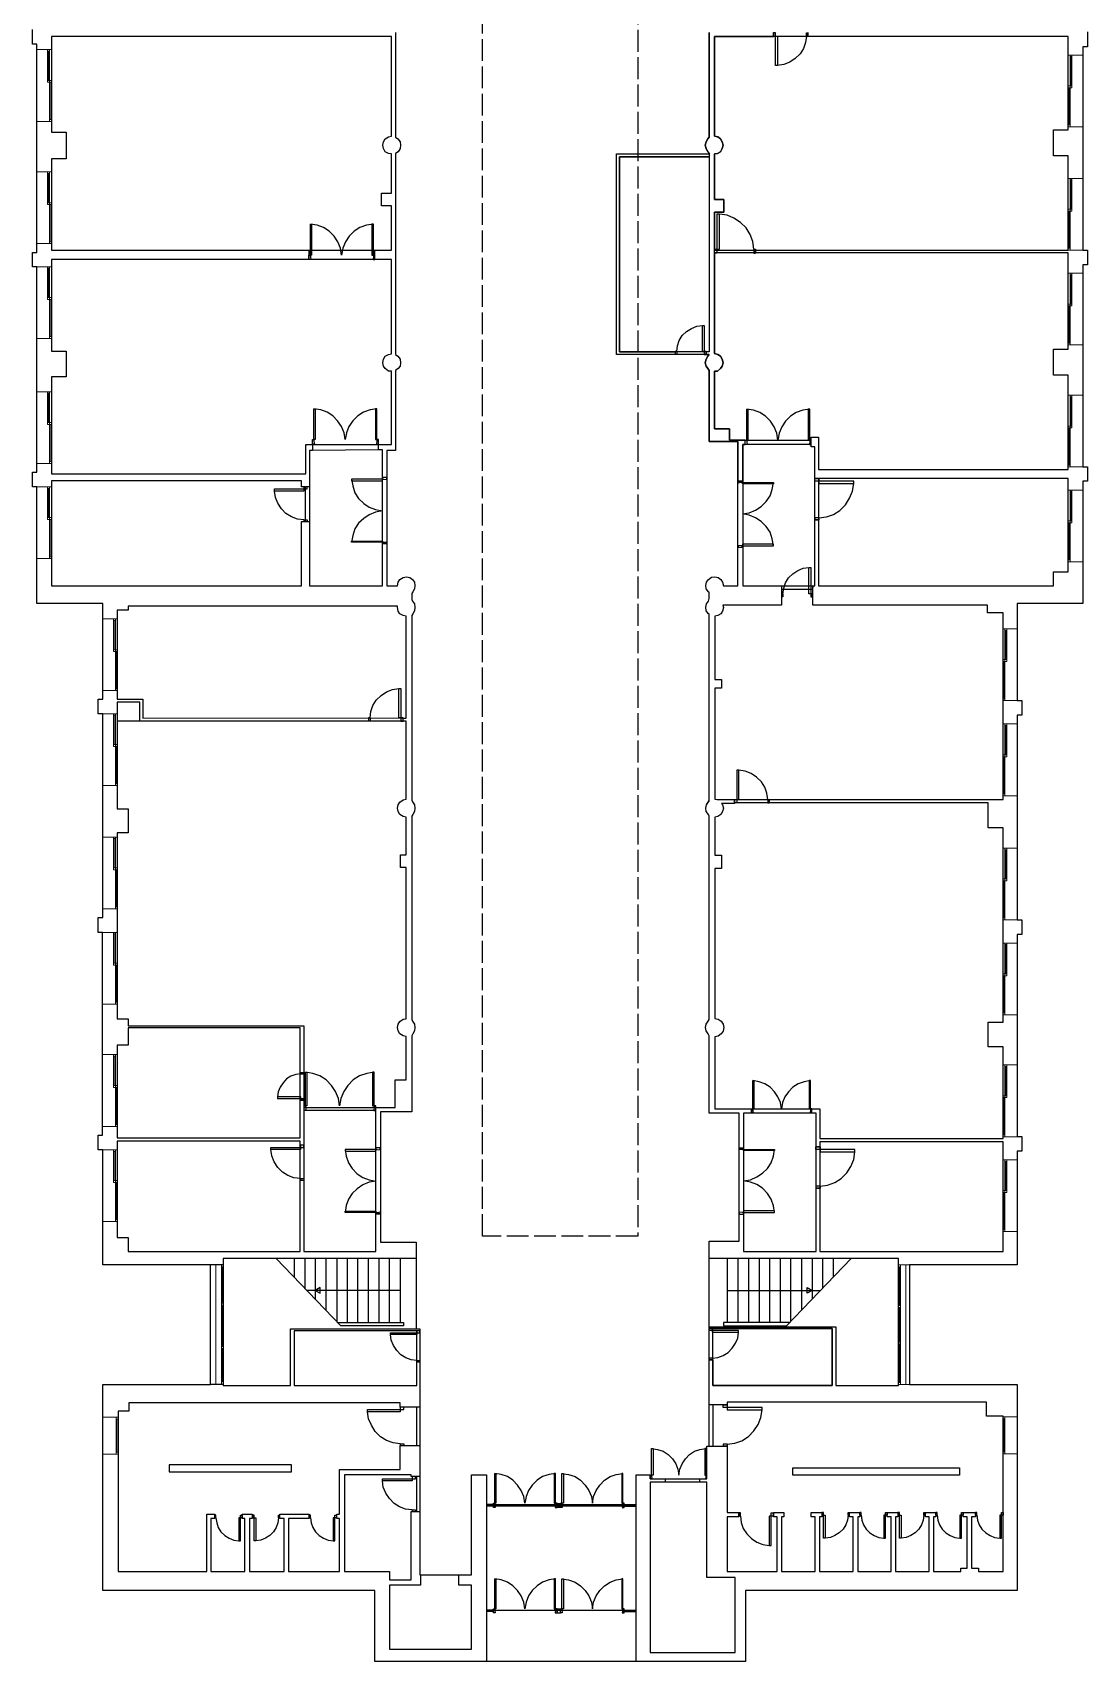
# Model space of a CAD drawing. Extents: x -10.4 to 18.5, y -48.4 to 31.5.
# Drawn here: x -10.41 to 18.54, y -48.4 to -3.7 of the extents above; entities that cross this region are included whole.
import ezdxf

# ---------------------------------------------------------------- set-up
doc = ezdxf.new("R2010")
doc.units = 0
doc.header["$MEASUREMENT"] = 0
doc.linetypes.add('ACAD_ISO02W100', pattern=[15, 12, -3])
for name, color, linetype in [('UEXCC_INF_construcciones', 252, 'Continuous'), ('UEXCC_INF_P00_ASE003', 1, 'Continuous'), ('UEXCC_INF_P00_ASE046', 1, 'Continuous'), ('UEXCC_INF_P00_COM001', 1, 'Continuous'), ('UEXCC_INF_P00_COM006', 1, 'Continuous'), ('UEXCC_INF_P00_COM009', 1, 'Continuous'), ('UEXCC_INF_P00_COM038', 1, 'Continuous'), ('UEXCC_INF_P00_COM044', 1, 'Continuous'), ('UEXCC_INF_P00_COM048', 1, 'Continuous'), ('UEXCC_INF_P00_CUA002', 1, 'Continuous'), ('UEXCC_INF_P00_CUA004', 1, 'Continuous'), ('UEXCC_INF_P00_CUA013', 1, 'Continuous'), ('UEXCC_INF_P00_CUA045', 1, 'Continuous'), ('UEXCC_INF_P00_CUA047', 1, 'Continuous'), ('UEXCC_INF_P00_DES005', 1, 'Continuous'), ('UEXCC_INF_P00_DES010', 1, 'Continuous'), ('UEXCC_INF_P00_DES039', 1, 'Continuous'), ('UEXCC_INF_P00_DES042', 1, 'Continuous'), ('UEXCC_INF_P00_DES043', 1, 'Continuous'), ('UEXCC_INF_P00_LAB007', 1, 'Continuous'), ('UEXCC_INF_P00_LAB008', 1, 'Continuous'), ('UEXCC_INF_P00_LAB011', 1, 'Continuous'), ('UEXCC_INF_P00_LAB012', 1, 'Continuous'), ('UEXCC_INF_P00_LAB036', 1, 'Continuous'), ('UEXCC_INF_P00_LAB037', 1, 'Continuous'), ('UEXCC_INF_P00_LAB040', 1, 'Continuous'), ('UEXCC_INF_P00_LAB041', 1, 'Continuous'), ('UEXCC_INF_puertas', 3, 'Continuous')]:
    doc.layers.add(name, color=color, linetype=linetype)
doc.layers.add('UEXCC_INF_ventanas', color=3, linetype='Continuous', lineweight=15)

# ---------------------------------------------------------------- blocks, each defined once
blk = doc.blocks.new('puerta-sipler')
at = {"layer": 'UEXCC_INF_puertas'}
for points in [[(213.148, 519.821), (213.148, 520.535), (213.097, 520.535), (213.097, 519.739)], [(213.849, 519.821), (213.828, 519.976), (213.777, 520.122), (213.695, 520.255), (213.578, 520.367), (213.445, 520.453), (213.303, 520.513), (213.148, 520.535)], [(213.045, 519.821), (213.148, 519.821)], [(213.045, 519.739), (213.045, 519.821)], [(213.097, 519.739), (213.045, 519.739)], [(213.849, 519.821), (213.849, 519.739)], [(213.849, 519.821), (213.888, 519.821), (213.888, 519.739)], [(213.849, 519.739), (213.888, 519.739)]]:
    blk.add_lwpolyline(points, dxfattribs=at)
blk = doc.blocks.new('puerta dobler')
at = {"layer": 'UEXCC_INF_puertas'}
for points in [[(217.493, 510.602), (217.524, 510.417), (217.584, 510.232), (217.687, 510.077), (217.825, 509.939), (217.979, 509.836), (218.152, 509.767), (218.341, 509.733)], [(218.341, 510.559), (218.341, 510.602), (217.493, 510.602), (217.493, 510.559), (218.341, 510.559)], [(218.341, 510.602), (218.371, 510.602), (218.461, 510.593), (218.461, 510.645), (218.341, 510.645), (218.341, 510.602), (218.341, 510.602)], [(218.341, 509.733), (218.152, 509.703), (217.979, 509.629), (217.825, 509.526), (217.687, 509.393), (217.584, 509.238), (217.524, 509.062), (217.493, 508.877)], [(218.341, 508.877), (218.393, 508.877), (218.461, 508.889), (218.461, 508.838), (218.341, 508.838), (218.341, 508.877), (217.493, 508.877), (217.493, 508.907), (218.341, 508.907), (218.341, 508.877), (218.341, 508.877)]]:
    blk.add_lwpolyline(points, dxfattribs=at)
blk = doc.blocks.new('ventanar')
at = {"layer": 'UEXCC_INF_ventanas'}
for p, q in [((207.31, 562.074), (207.31, 561.674)), ((209.278, 562.074), (209.278, 561.674)), ((207.353, 561.777), (207.31, 561.777)), ((207.31, 561.777), (207.31, 561.725)), ((207.31, 561.725), (209.278, 561.725)), ((207.31, 561.674), (208.156, 561.674)), ((208.156, 561.777), (207.353, 561.777)), ((207.353, 561.725), (207.353, 561.777)), ((207.353, 561.756), (208.156, 561.756)), ((208.156, 561.674), (208.156, 561.777)), ((208.207, 561.777), (208.156, 561.777)), ((208.207, 561.674), (208.156, 561.674)), ((208.207, 561.674), (208.207, 561.777)), ((209.227, 561.704), (208.207, 561.704)), ((209.227, 561.674), (208.207, 561.674)), ((209.227, 561.674), (209.227, 561.725)), ((209.278, 561.674), (209.227, 561.674)), ((209.278, 561.725), (209.278, 561.674))]:
    blk.add_line(p, q, dxfattribs=at)
blk = doc.blocks.new('ventana norte estrechar')
at = {"layer": 'UEXCC_INF_ventanas'}
for p, q in [((256.845, 521.169), (256.845, 520.777)), ((256.888, 520.88), (256.845, 520.88)), ((256.845, 520.88), (256.845, 520.829)), ((256.845, 520.829), (258.813, 520.829)), ((256.845, 520.777), (257.69, 520.777)), ((257.69, 520.88), (256.888, 520.88)), ((256.888, 520.829), (256.888, 520.88)), ((256.888, 520.859), (257.69, 520.859)), ((257.69, 520.777), (257.69, 520.88)), ((257.742, 520.88), (257.69, 520.88)), ((257.742, 520.777), (257.69, 520.777)), ((257.742, 520.777), (257.742, 520.88)), ((258.761, 520.807), (257.742, 520.807)), ((258.761, 520.777), (257.742, 520.777)), ((258.761, 520.777), (258.761, 520.829)), ((258.813, 520.777), (258.761, 520.777)), ((258.813, 521.169), (258.813, 520.777)), ((258.813, 520.829), (258.813, 520.777))]:
    blk.add_line(p, q, dxfattribs=at)
blk = doc.blocks.new('ventana-pequeña-surr')
at = {"layer": 'UEXCC_INF_ventanas'}
for p, q in [((278.347, 534.107), (278.399, 534.107)), ((278.347, 533.719), (278.347, 534.107)), ((278.399, 534.055), (278.347, 534.055)), ((278.399, 534.107), (278.399, 534.055)), ((278.399, 534.107), (279.307, 534.107)), ((278.399, 534.077), (279.307, 534.077)), ((279.307, 534.055), (278.399, 534.055)), ((279.307, 534.107), (279.358, 534.107)), ((279.307, 534.055), (279.307, 534.107)), ((279.358, 534.055), (279.307, 534.055)), ((279.358, 534.107), (279.358, 533.719))]:
    blk.add_line(p, q, dxfattribs=at)
blk = doc.blocks.new('ventana-pequeñar')
at = {"layer": 'UEXCC_INF_ventanas'}
for p, q in [((278.347, 558.955), (278.347, 559.355)), ((279.358, 559.355), (279.358, 558.955)), ((278.347, 559.007), (278.399, 559.007)), ((278.399, 558.955), (278.347, 558.955)), ((278.399, 559.007), (279.306, 559.007)), ((278.399, 559.007), (278.399, 558.955)), ((279.306, 558.986), (278.399, 558.986)), ((279.306, 558.955), (278.399, 558.955)), ((279.306, 558.955), (279.306, 559.007)), ((279.306, 559.007), (279.358, 559.007)), ((279.358, 558.955), (279.306, 558.955))]:
    blk.add_line(p, q, dxfattribs=at)
blk = doc.blocks.new('ventanal surester')
at = {"layer": 'UEXCC_INF_ventanas'}
for p, q in [((275.351, 537.013), (274.301, 537.013)), ((274.351, 537.013), (274.301, 537.013)), ((274.301, 536.963), (274.351, 536.963)), ((274.351, 536.963), (274.351, 537.013)), ((275.351, 536.983), (274.351, 536.983)), ((274.351, 536.963), (275.351, 536.963)), ((275.351, 537.013), (275.351, 536.963)), ((275.401, 537.013), (275.351, 537.013)), ((275.351, 536.963), (275.401, 536.963)), ((276.539, 537.013), (275.401, 537.013)), ((275.401, 537.013), (275.401, 536.963)), ((276.539, 536.983), (275.401, 536.983)), ((275.401, 536.963), (276.589, 536.963)), ((276.539, 536.963), (276.539, 537.013)), ((276.539, 537.013), (277.502, 537.013)), ((276.589, 537.013), (276.589, 536.963)), ((277.502, 536.983), (276.589, 536.983)), ((276.589, 536.963), (277.502, 536.963)), ((277.581, 537.013), (277.502, 537.013)), ((277.502, 537.013), (277.502, 536.963)), ((277.502, 536.963), (277.581, 536.963)), ((277.581, 536.808), (274.301, 536.808))]:
    blk.add_line(p, q, dxfattribs=at)
blk = doc.blocks.new('A$C2E8624FBr')
at = {"layer": 'UEXCC_INF_ventanas'}
for p, q in [((0, 0), (0, 0.298)), ((3.28, 0.194), (0, 0.194)), ((1.114, 0.052), (0, 0.052)), ((0, 0.052), (0.052, 0.052)), ((0.052, 0.052), (0.052, 0)), ((1.114, 0.021), (0.052, 0.021)), ((1.166, 0.052), (1.114, 0.052)), ((1.114, 0.052), (1.114, 0)), ((1.166, 0), (1.166, 0.052)), ((1.166, 0.052), (2.116, 0.052)), ((2.116, 0.021), (1.166, 0.021)), ((2.168, 0.052), (2.116, 0.052)), ((2.116, 0.052), (2.116, 0)), ((2.168, 0), (2.168, 0.052)), ((2.168, 0.052), (3.229, 0.052)), ((3.229, 0.021), (2.168, 0.021)), ((3.229, 0), (3.229, 0.052)), ((3.229, 0.052), (3.28, 0.052)), ((3.28, 0), (3.28, 0.298)), ((0.052, 0), (0, 0)), ((0.052, 0), (1.114, 0)), ((1.114, 0), (1.166, 0)), ((2.116, 0), (1.166, 0)), ((2.116, 0), (2.168, 0)), ((3.229, 0), (2.168, 0)), ((3.28, 0), (3.229, 0))]:
    blk.add_line(p, q, dxfattribs=at)

msp = doc.modelspace()

# ---------------------------------------------------------------- linework, layer by layer
at = {"layer": 'UEXCC_INF_construcciones'}
for p, q in [((-9.89, -15.762), (-9.89, -15.805)), ((-5.522, -40.799), (-5.522, -37.519)), ((-5.171, -37.519), (-5.522, -37.519)), ((-3.725, -37.34), (-1.946, -39.186)), ((-3.226, -37.34), (-3.226, -37.858)), ((-2.938, -37.34), (-2.938, -38.157)), ((-2.65, -37.34), (-2.65, -38.456)), ((-2.361, -37.34), (-2.361, -38.755)), ((-2.06, -37.34), (-2.06, -39.068)), ((-1.772, -37.34), (-1.772, -39.095)), ((-1.484, -37.34), (-1.484, -39.095)), ((-1.196, -37.34), (-1.196, -39.095)), ((-0.907, -37.34), (-0.907, -39.095)), ((-0.615, -37.34), (-0.615, -39.095)), ((-0.318, -37.34), (-0.318, -39.095)), ((8.656, -37.34), (8.656, -39.095)), ((8.953, -37.34), (8.953, -39.095)), ((9.245, -37.34), (9.245, -39.095)), ((9.533, -37.34), (9.533, -39.095)), ((9.822, -37.34), (9.822, -39.095)), ((10.11, -37.34), (10.11, -39.095)), ((12.063, -37.34), (10.284, -39.186)), ((10.398, -37.34), (10.398, -39.068)), ((10.699, -37.34), (10.699, -38.755)), ((10.987, -37.34), (10.987, -38.456)), ((11.276, -37.34), (11.276, -38.157)), ((11.564, -37.34), (11.564, -37.858)), ((-0.318, -38.218), (-2.879, -38.218)), ((-2.516, -38.14), (-2.65, -38.218)), ((-2.65, -38.218), (-2.516, -38.295)), ((-2.516, -38.295), (-2.516, -38.14)), ((8.656, -38.218), (11.217, -38.218)), ((10.854, -38.295), (10.854, -38.14)), ((10.854, -38.14), (10.987, -38.218)), ((10.987, -38.218), (10.854, -38.295)), ((-2.034, -39.095), (-0.223, -39.095)), ((-0.223, -39.186), (-1.946, -39.186)), ((-0.223, -39.095), (-0.223, -39.186)), ((10.371, -39.095), (8.561, -39.095)), ((8.561, -39.095), (8.561, -39.186)), ((8.561, -39.186), (10.284, -39.186)), ((-5.171, -40.799), (-5.522, -40.799)), ((2.242, -44.095), (2.048, -44.095)), ((2.242, -44.138), (2.048, -44.138)), ((2.19, -44.138), (2.19, -44.095)), ((2.242, -44.138), (2.242, -44.095)), ((3.988, -44.065), (3.988, -44.168)), ((3.988, -44.168), (3.988, -44.065)), ((3.988, -44.065), (4.083, -44.065)), ((3.988, -44.168), (4.083, -44.168)), ((4.083, -44.168), (4.083, -44.065)), ((4.083, -44.168), (4.083, -44.065)), ((5.829, -44.095), (6.156, -44.095)), ((5.829, -44.138), (5.829, -44.095)), ((5.829, -44.138), (6.156, -44.138)), ((6.002, -44.138), (6.002, -44.095)), ((2.242, -46.989), (2.048, -46.989)), ((2.242, -47.032), (2.048, -47.032)), ((2.19, -47.032), (2.19, -46.989)), ((2.242, -47.032), (2.242, -46.989)), ((3.988, -46.959), (3.988, -47.062)), ((3.988, -47.062), (3.988, -46.959)), ((3.988, -46.959), (4.083, -46.959)), ((3.988, -47.062), (4.083, -47.062)), ((4.083, -47.062), (4.083, -46.959)), ((4.083, -47.062), (4.083, -46.959)), ((5.829, -46.989), (6.156, -46.989)), ((5.829, -47.032), (5.829, -46.989)), ((5.829, -47.032), (6.156, -47.032)), ((6.002, -47.032), (6.002, -46.989))]:
    msp.add_line(p, q, dxfattribs=at)
at = {"layer": 'UEXCC_INF_construcciones', "linetype": 'ACAD_ISO02W100', "ltscale": 0.05}
msp.add_lwpolyline([(1.94, 11.371), (6.206, 11.371), (6.206, -36.728), (1.94, -36.728)], close=True, dxfattribs=at)
at = {"layer": 'UEXCC_INF_construcciones'}
for points in [[(-3.385, -45.932), (-1.984, -45.932), (-1.984, -44.478), (-2.06, -44.478), (-2.06, -44.362), (-1.984, -44.362), (-1.984, -43.132), (-0.318, -43.132), (-0.318, -42.473), (0.225, -42.473), (0.225, -43.326), (-0.017, -43.326), (-0.017, -43.274), (-1.842, -43.274), (-1.842, -45.932), (-0.606, -45.932), (-0.606, -46.16), (-0.017, -46.16), (-0.017, -44.285), (0.225, -44.285), (0.225, -46.02), (0.241, -46.02), (0.241, -46.306), (-0.606, -46.306), (-0.606, -48.061), (1.644, -48.061), (1.644, -46.306), (1.291, -46.306), (1.291, -46.02), (1.644, -46.02), (1.644, -43.277), (2.048, -43.277), (2.048, -48.399), (2.048, -48.399), (-1.012, -48.399), (-1.012, -46.449), (-8.482, -46.449), (-8.482, -40.799), (-5.522, -40.799), (-5.522, -37.519), (-8.482, -37.519), (-8.482, -34.36), (-8.608, -34.36), (-8.608, -33.955), (-8.483, -33.955), (-8.483, -28.393), (-8.608, -28.393), (-8.608, -27.988), (-8.482, -27.988), (-8.482, -22.391), (-8.608, -22.391), (-8.608, -21.991), (-8.482, -21.991), (-8.482, -19.369), (-10.29, -19.369), (-10.29, -16.167), (-10.406, -16.167), (-10.406, -15.762), (-10.29, -15.762), (-10.29, -10.127), (-10.406, -10.127), (-10.406, -9.735), (-10.29, -9.735), (-10.29, -4.022), (-10.406, -4.022), (-10.406, -3.618)], [(-0.445, -3.695), (-0.445, -6.571), (-0.381, -6.616), (-0.32, -6.698), (-0.312, -6.793), (-0.32, -6.883), (-0.372, -6.969), (-0.445, -7.015), (-0.445, -12.538), (-0.381, -12.583), (-0.32, -12.665), (-0.312, -12.76), (-0.32, -12.854), (-0.372, -12.923), (-0.445, -12.969), (-0.445, -15.168), (-0.679, -15.168), (-0.679, -15.913), (-0.804, -15.913), (-0.804, -15.151), (-0.912, -15.151), (-0.912, -15.006), (-0.557, -15.006), (-0.557, -12.995), (-0.639, -12.988), (-0.725, -12.923), (-0.776, -12.854), (-0.794, -12.76), (-0.776, -12.665), (-0.725, -12.583), (-0.639, -12.532), (-0.557, -12.512), (-0.557, -9.925), (-1.01, -9.925), (-1.01, -9.667), (-0.557, -9.667), (-0.557, -8.453), (-0.828, -8.453), (-0.828, -8.105), (-0.557, -8.105), (-0.557, -7.029), (-0.639, -7.021), (-0.725, -6.969), (-0.776, -6.883), (-0.794, -6.793), (-0.776, -6.698), (-0.725, -6.616), (-0.639, -6.565), (-0.557, -6.545), (-0.557, -3.807), (-9.89, -3.807), (-9.89, -6.431), (-9.485, -6.431), (-9.485, -7.163), (-9.89, -7.163), (-9.89, -9.667), (-2.822, -9.667), (-2.822, -9.925), (-9.89, -9.925), (-9.89, -12.441), (-9.485, -12.441), (-9.485, -13.151), (-9.89, -13.151), (-9.89, -15.805), (-2.908, -15.805), (-2.908, -15.006), (-2.723, -15.006), (-2.723, -15.168), (-2.805, -15.168), (-2.805, -16.167), (-3.028, -16.167), (-3.028, -15.999), (-9.89, -15.999), (-9.89, -18.881), (-8.083, -18.881), (-3.028, -18.881), (-3.028, -17.117), (-2.805, -17.117), (-2.805, -18.881), (-0.804, -18.881), (-0.804, -17.724), (-0.679, -17.724), (-0.679, -18.881), (-0.394, -18.881), (-0.376, -18.778), (-0.325, -18.705), (-0.239, -18.653), (-0.148, -18.636), (-0.054, -18.653), (0.019, -18.705), (0.08, -18.778), (0.088, -18.873), (0.08, -18.963), (0.028, -19.049), (0, -19.095), (0, -19.262), (0.019, -19.307), (0.08, -19.376), (0.088, -19.471), (0.08, -19.565), (0.028, -19.647), (0, -19.693), (0, -24.764), (0.019, -24.809), (0.08, -24.891), (0.088, -24.986), (0.08, -25.076), (0.028, -25.158), (0, -25.204), (0, -30.782), (0.019, -30.828), (0.08, -30.909), (0.088, -31.004), (0.08, -31.094), (0.028, -31.181), (0, -31.227), (0, -33.314), (-0.86, -33.314), (-0.86, -34.308), (-0.985, -34.308), (-0.985, -33.297), (-0.985, -33.194), (-0.451, -33.194), (-0.451, -32.437), (-0.157, -32.437), (-0.157, -31.248), (-0.239, -31.232), (-0.325, -31.181), (-0.376, -31.094), (-0.394, -31.004), (-0.376, -30.909), (-0.325, -30.836), (-0.239, -30.776), (-0.157, -30.768), (-0.157, -26.616), (-0.312, -26.616), (-0.312, -26.263), (-0.157, -26.263), (-0.157, -25.229), (-0.239, -25.209), (-0.325, -25.158), (-0.376, -25.076), (-0.394, -24.986), (-0.376, -24.891), (-0.325, -24.818), (-0.239, -24.758), (-0.157, -24.738), (-0.157, -22.596), (-0.239, -22.596), (-0.239, -22.51), (-0.157, -22.51), (-0.157, -19.718), (-0.239, -19.698), (-0.325, -19.647), (-0.376, -19.574), (-0.394, -19.479), (-0.386, -19.44), (-7.782, -19.44), (-7.782, -19.552), (-8.083, -19.552), (-8.083, -21.991), (-7.378, -21.991), (-7.378, -22.51), (-1.189, -22.507), (-1.189, -22.593), (-7.464, -22.596), (-7.464, -22.073), (-8.083, -22.073), (-8.083, -25.003), (-7.782, -25.003), (-7.782, -25.657), (-7.932, -25.657), (-8.083, -25.657), (-8.083, -30.767), (-7.782, -30.767), (-7.782, -30.954), (-2.957, -30.954), (-2.957, -32.243), (-3.06, -32.243), (-3.06, -31.014), (-7.782, -31.014), (-7.782, -31.49), (-8.083, -31.49), (-8.083, -34.028), (-3.06, -34.028), (-3.06, -32.996), (-2.957, -32.996), (-2.957, -34.235), (-3.06, -34.235), (-3.06, -34.121), (-8.083, -34.121), (-8.083, -36.764), (-7.782, -36.764), (-7.782, -37.147), (-3.06, -37.147), (-3.06, -35.194), (-2.957, -35.194), (-2.957, -37.147), (-0.985, -37.147), (-0.985, -36.115), (-0.86, -36.115), (-0.86, -36.898), (0.125, -36.898), (0.125, -37.34), (-5.171, -37.34), (-5.171, -40.831), (-3.326, -40.831), (-3.326, -39.272), (0.225, -39.272), (0.225, -39.324), (-3.226, -39.324), (-3.226, -40.831), (0.142, -40.831), (0.142, -40.18), (0.225, -40.18), (0.225, -40.831), (0.225, -41.419), (-0.318, -41.419), (-0.318, -41.307), (-7.76, -41.307), (-7.76, -41.535), (-8.061, -41.535), (-8.061, -45.932), (-5.622, -45.932), (-5.622, -44.362), (-5.407, -44.362), (-5.407, -44.478), (-5.511, -44.478), (-5.511, -45.932), (-4.887, -45.932), (-4.581, -45.932), (-4.581, -44.478), (-4.654, -44.478), (-4.654, -44.362), (-4.375, -44.362), (-4.375, -44.478), (-4.456, -44.478), (-4.456, -45.932), (-3.497, -45.932), (-3.497, -44.478), (-3.622, -44.478), (-3.622, -44.362), (-2.813, -44.362), (-2.813, -44.478), (-3.385, -44.478), (-3.385, -45.932), (-3.024, -45.932)], [(18.545, -3.682), (18.545, -4.087), (18.42, -4.087), (18.42, -9.671), (18.545, -9.671), (18.545, -10.075), (18.42, -10.075), (18.42, -15.62), (18.545, -15.62), (18.545, -16.012), (18.42, -16.012), (18.42, -19.369), (16.62, -19.369), (16.62, -22.03), (16.745, -22.03), (16.745, -22.435), (16.62, -22.435), (16.62, -28.049), (16.745, -28.049), (16.745, -28.453), (16.62, -28.453), (16.62, -33.998), (16.745, -33.998), (16.745, -34.398), (16.62, -34.398), (16.62, -37.519), (13.66, -37.519), (13.66, -40.799), (16.62, -40.799), (16.62, -46.449), (9.158, -46.449), (9.158, -48.399), (6.156, -48.399), (6.156, -48.399), (6.156, -43.277), (6.548, -43.277), (6.548, -43.387), (6.952, -43.387), (6.952, -43.478), (6.548, -43.478), (6.548, -48.151), (8.878, -48.151), (8.878, -46.094), (8.103, -46.094), (8.103, -43.478), (7.903, -43.478), (7.903, -43.387), (8.103, -43.387), (8.103, -42.49), (8.656, -42.49), (8.656, -44.31), (8.974, -44.31), (8.974, -44.435), (8.656, -44.435), (8.656, -45.932), (10.028, -45.932), (10.028, -44.435), (9.925, -44.435), (9.925, -44.31), (10.213, -44.31), (10.213, -44.435), (10.153, -44.435), (10.153, -45.932), (11.069, -45.932), (11.069, -44.435), (10.966, -44.435), (10.966, -44.31), (11.259, -44.31), (11.259, -44.435), (11.194, -44.435), (11.194, -45.932), (12.115, -45.932), (12.115, -44.435), (12.011, -44.435), (12.011, -44.31), (12.299, -44.31), (12.299, -44.435), (12.239, -44.435), (12.239, -45.932), (13.156, -45.932), (13.156, -44.435), (13.052, -44.435), (13.052, -44.31), (13.341, -44.31), (13.341, -44.435), (13.28, -44.435), (13.28, -45.932), (14.201, -45.932), (14.201, -44.435), (14.098, -44.435), (14.098, -44.31), (14.386, -44.31), (14.386, -44.435), (14.322, -44.435), (14.322, -45.932), (15.066, -45.932), (15.066, -45.841), (15.242, -45.841), (15.242, -44.435), (15.139, -44.435), (15.139, -44.31), (15.476, -44.31), (15.476, -44.435), (15.367, -44.435), (15.367, -45.841), (15.552, -45.841), (15.552, -45.932), (16.229, -45.932), (16.229, -41.668), (15.773, -41.668), (15.773, -41.286), (8.656, -41.286), (8.656, -41.359), (8.161, -41.359), (8.161, -40.831), (8.161, -40.831), (8.161, -40.12), (8.263, -40.12), (8.263, -40.831), (11.537, -40.831), (11.537, -39.264), (8.263, -39.264), (8.161, -39.264), (8.161, -39.221), (11.637, -39.221), (11.637, -40.831), (13.363, -40.831), (13.363, -37.34), (8.161, -37.34), (8.161, -36.868), (8.987, -36.868), (8.987, -36.123), (9.104, -36.123), (9.104, -37.147), (11.096, -37.147), (11.096, -35.409), (11.199, -35.409), (11.199, -37.147), (16.229, -37.147), (16.229, -34.14), (11.199, -34.14), (11.199, -34.278), (11.096, -34.278), (11.096, -33.351), (10.984, -33.351), (10.984, -33.239), (11.199, -33.239), (11.199, -34.05), (16.229, -34.05), (16.229, -31.529), (15.824, -31.529), (15.824, -30.858), (16.229, -30.858), (16.229, -25.519), (15.824, -25.519), (15.824, -24.861), (15.824, -24.861), (15.824, -24.84), (9.813, -24.84), (9.813, -24.75), (16.229, -24.75), (16.229, -19.626), (15.803, -19.626), (15.803, -19.41), (11.004, -19.41), (11.004, -18.881), (11.064, -18.881), (11.064, -17.072), (11.167, -17.072), (11.167, -18.881), (16.229, -18.881), (17.616, -18.881), (17.616, -18.498), (18.016, -18.498), (18.016, -15.941), (11.064, -15.941), (11.064, -15.069), (10.965, -15.069), (10.965, -14.803), (11.167, -14.803), (11.167, -15.694), (18.016, -15.694), (18.016, -13.099), (17.616, -13.099), (17.616, -12.39), (18.016, -12.39), (18.016, -9.748), (9.439, -9.748), (9.439, -9.667), (9.439, -9.667), (18.016, -9.667), (18.016, -7.081), (17.616, -7.081), (17.616, -6.367), (18.016, -6.367), (18.016, -3.807), (10.876, -3.807), (10.876, -3.695)], [(8.161, -3.695), (8.161, -6.571), (8.131, -6.616), (8.08, -6.698), (8.058, -6.793), (8.08, -6.883), (8.131, -6.969), (8.161, -7.015), (8.161, -12.458), (8.08, -12.458), (8.08, -12.532), (8.161, -12.532), (8.161, -12.538), (8.131, -12.583), (8.08, -12.665), (8.058, -12.76), (8.08, -12.854), (8.131, -12.923), (8.161, -12.969), (8.161, -14.919), (8.947, -14.919), (8.947, -16.012)], [(9.064, -16.012), (8.947, -16.012), (9.084, -16.012), (9.084, -15.004), (9.154, -15.004), (9.154, -14.883), (8.724, -14.883), (8.724, -14.575), (8.308, -14.575), (8.308, -12.995), (8.39, -12.988), (8.471, -12.923), (8.523, -12.854), (8.545, -12.76), (8.523, -12.665), (8.471, -12.583), (8.402, -12.532), (8.308, -12.51), (8.308, -8.63), (8.566, -8.63), (8.566, -8.277), (8.308, -8.277), (8.308, -7.029), (8.39, -7.021), (8.471, -6.969), (8.523, -6.883), (8.545, -6.793), (8.523, -6.698), (8.471, -6.616), (8.402, -6.565), (8.308, -6.543), (8.308, -3.807), (9.813, -3.807), (9.813, -3.807), (9.813, -3.807), (9.925, -3.807), (9.925, -3.695)], [(8.161, -7.111), (5.701, -7.111), (5.701, -12.458), (7.232, -12.458), (7.232, -12.532), (5.619, -12.532), (5.619, -7.029), (8.161, -7.029)], [(10.148, -18.881), (10.148, -18.924)], [(-0.239, -22.596), (-0.239, -22.51)], [(6.156, -48.399), (2.048, -48.399)]]:
    msp.add_lwpolyline(points, dxfattribs=at)
for points in [[(8.318, -31.26), (8.318, -33.239), (9.327, -33.239), (9.327, -33.351), (9.104, -33.351), (9.104, -34.312), (8.987, -34.312), (8.987, -33.351), (8.161, -33.351), (8.161, -31.234), (8.133, -31.181), (8.081, -31.094), (8.06, -31.004), (8.081, -30.909), (8.133, -30.828), (8.161, -30.782), (8.161, -25.203), (8.141, -25.158), (8.081, -25.076), (8.068, -24.986), (8.09, -24.891), (8.141, -24.809), (8.161, -24.788), (8.161, -19.654), (8.141, -19.647), (8.081, -19.565), (8.068, -19.471), (8.09, -19.376), (8.141, -19.307), (8.161, -19.228), (8.161, -19.056), (8.141, -19.049), (8.081, -18.963), (8.068, -18.873), (8.09, -18.778), (8.141, -18.705), (8.223, -18.645), (8.318, -18.636), (8.412, -18.653), (8.481, -18.705), (8.533, -18.778), (8.555, -18.881), (8.947, -18.881), (8.947, -17.823), (8.947, -17.823), (9.084, -17.823), (9.084, -18.881), (10.148, -18.881), (10.148, -19.41), (8.538, -19.41), (8.555, -19.479), (8.533, -19.574), (8.481, -19.647), (8.4, -19.698), (8.318, -19.718), (8.318, -21.454), (8.503, -21.454), (8.503, -21.69), (8.318, -21.69), (8.318, -24.736), (8.38, -24.75), (8.862, -24.75), (8.862, -24.789), (8.862, -24.75), (8.862, -24.854), (8.506, -24.854), (8.533, -24.891), (8.555, -24.986), (8.533, -25.076), (8.481, -25.158), (8.4, -25.209), (8.318, -25.229), (8.318, -26.276), (8.503, -26.276), (8.503, -26.638), (8.318, -26.638), (8.318, -30.754), (8.412, -30.776), (8.494, -30.828), (8.546, -30.909), (8.567, -31.004), (8.546, -31.107), (8.494, -31.181), (8.412, -31.241)], [(11.004, -18.924), (11.004, -18.881)], [(-3.299, -43.002), (-6.655, -43.002), (-6.655, -43.196), (-3.299, -43.196)], [(15.036, -43.29), (10.463, -43.29), (10.463, -43.084), (15.036, -43.084)]]:
    msp.add_lwpolyline(points, close=True, dxfattribs=at)
at = {"layer": 'UEXCC_INF_P00_ASE003'}
msp.add_lwpolyline([(11.069, -45.932), (11.069, -44.435), (10.966, -44.435), (10.966, -44.31), (11.259, -44.31), (11.259, -44.435), (11.194, -44.435), (11.194, -45.932), (12.115, -45.932), (12.115, -44.435), (12.011, -44.435), (12.011, -44.31), (12.299, -44.31), (12.299, -44.435), (12.239, -44.435), (12.239, -45.932), (13.156, -45.932), (13.156, -44.435), (13.052, -44.435), (13.052, -44.31), (13.341, -44.31), (13.341, -44.435), (13.28, -44.435), (13.28, -45.932), (14.201, -45.932), (14.201, -44.435), (14.098, -44.435), (14.098, -44.31), (14.386, -44.31), (14.386, -44.435), (14.322, -44.435), (14.322, -45.932), (15.066, -45.932), (15.066, -45.841), (15.242, -45.841), (15.242, -44.435), (15.139, -44.435), (15.139, -44.31), (15.476, -44.31), (15.476, -44.435), (15.367, -44.435), (15.367, -45.841), (15.552, -45.841), (15.552, -45.932), (16.229, -45.932), (16.229, -41.668), (15.773, -41.668), (15.773, -41.286), (8.656, -41.286), (8.656, -41.359), (8.261, -41.359), (8.261, -42.49), (8.656, -42.49), (8.656, -44.31), (8.974, -44.31), (8.974, -44.435), (8.656, -44.435), (8.656, -45.932), (10.028, -45.932), (10.028, -44.435), (9.925, -44.435), (9.925, -44.31), (10.213, -44.31), (10.213, -44.435), (10.153, -44.435), (10.153, -45.932)], close=True, dxfattribs=at)
at = {"layer": 'UEXCC_INF_P00_ASE046'}
msp.add_lwpolyline([(-2.813, -44.362), (-2.813, -44.478), (-3.385, -44.478), (-3.385, -45.932), (-1.984, -45.932), (-1.984, -44.478), (-2.06, -44.478), (-2.06, -44.362), (-1.984, -44.362), (-1.984, -43.132), (-0.318, -43.132), (-0.318, -42.473), (0.142, -42.473), (0.142, -41.419), (-0.318, -41.419), (-0.318, -41.307), (-7.76, -41.307), (-7.76, -41.535), (-8.061, -41.535), (-8.061, -45.932), (-5.622, -45.932), (-5.622, -44.362), (-5.407, -44.362), (-5.407, -44.478), (-5.511, -44.478), (-5.511, -45.932), (-4.887, -45.932), (-4.581, -45.932), (-4.581, -44.478), (-4.654, -44.478), (-4.654, -44.362), (-4.375, -44.362), (-4.375, -44.478), (-4.456, -44.478), (-4.456, -45.932), (-3.497, -45.932), (-3.497, -44.478), (-3.622, -44.478), (-3.622, -44.362)], close=True, dxfattribs=at)
at = {"layer": 'UEXCC_INF_P00_COM001'}
msp.add_lwpolyline([(6.156, -46.989), (6.156, -44.138), (2.048, -44.138), (2.048, -46.989)], close=True, dxfattribs=at)
at = {"layer": 'UEXCC_INF_P00_COM006'}
msp.add_lwpolyline([(11.096, -37.147), (11.096, -35.409), (11.096, -33.351), (9.104, -33.351), (9.104, -36.975), (9.104, -37.147)], close=True, dxfattribs=at)
at = {"layer": 'UEXCC_INF_P00_COM009'}
msp.add_lwpolyline([(10.148, -18.881), (11.064, -18.881), (11.064, -15.069), (10.965, -15.069), (10.965, -15.004), (9.154, -15.004), (9.084, -15.004), (9.084, -18.881)], close=True, dxfattribs=at)
at = {"layer": 'UEXCC_INF_P00_COM038'}
msp.add_lwpolyline([(-0.804, -18.881), (-0.804, -17.724), (-0.804, -15.913), (-0.804, -15.151), (-0.912, -15.151), (-2.723, -15.168), (-2.805, -15.168), (-2.805, -16.167), (-2.805, -17.117), (-2.805, -18.881)], close=True, dxfattribs=at)
at = {"layer": 'UEXCC_INF_P00_COM044'}
msp.add_lwpolyline([(-0.985, -37.147), (-0.985, -34.308), (-0.985, -33.284), (-2.957, -33.284), (-2.957, -37.147)], close=True, dxfattribs=at)
at = {"layer": 'UEXCC_INF_P00_COM048'}
msp.add_lwpolyline([(-0.445, -3.695), (-0.445, -6.571), (-0.381, -6.616), (-0.32, -6.698), (-0.312, -6.793), (-0.32, -6.883), (-0.372, -6.969), (-0.445, -7.015), (-0.445, -12.538), (-0.381, -12.583), (-0.32, -12.665), (-0.312, -12.76), (-0.32, -12.854), (-0.372, -12.923), (-0.445, -12.969), (-0.445, -15.168), (-0.679, -15.168), (-0.679, -18.881), (-0.394, -18.881), (-0.376, -18.778), (-0.325, -18.705), (-0.239, -18.653), (-0.148, -18.636), (-0.054, -18.653), (0.019, -18.705), (0.08, -18.778), (0.088, -18.873), (0.08, -18.963), (0.028, -19.049), (0, -19.095), (0, -19.262), (0.019, -19.307), (0.08, -19.376), (0.088, -19.471), (0.08, -19.565), (0.028, -19.647), (0, -19.693), (0, -24.764), (0.019, -24.809), (0.08, -24.891), (0.088, -24.986), (0.08, -25.076), (0.028, -25.158), (0, -25.204), (0, -30.782), (0.019, -30.828), (0.08, -30.909), (0.088, -31.004), (0.08, -31.094), (0.028, -31.181), (0, -31.227), (0, -33.314), (-0.86, -33.314), (-0.86, -36.898), (0.125, -36.898), (0.125, -37.34), (0.125, -39.272), (0.225, -39.272), (0.225, -39.324), (0.225, -46.02), (1.644, -46.02), (1.644, -43.277), (2.048, -43.277), (2.048, -44.095), (3.988, -44.095), (4.083, -44.095), (4.125, -44.095), (6.156, -44.095), (6.156, -43.277), (6.548, -43.277), (6.548, -43.387), (8.103, -43.387), (8.103, -42.49), (8.161, -42.49), (8.161, -39.221), (8.161, -36.868), (8.987, -36.868), (8.987, -33.351), (8.161, -33.351), (8.161, -31.234), (8.133, -31.181), (8.081, -31.094), (8.06, -31.004), (8.081, -30.909), (8.133, -30.828), (8.161, -30.782), (8.161, -25.203), (8.141, -25.158), (8.081, -25.076), (8.068, -24.986), (8.09, -24.891), (8.161, -24.778), (8.161, -19.654), (8.141, -19.647), (8.081, -19.565), (8.068, -19.471), (8.09, -19.376), (8.141, -19.307), (8.161, -19.228), (8.161, -19.056), (8.141, -19.049), (8.081, -18.963), (8.068, -18.873), (8.09, -18.778), (8.141, -18.705), (8.223, -18.645), (8.318, -18.636), (8.412, -18.653), (8.481, -18.705), (8.533, -18.778), (8.555, -18.881), (8.947, -18.881), (8.947, -14.919), (8.161, -14.919), (8.161, -12.969), (8.131, -12.923), (8.08, -12.854), (8.058, -12.76), (8.08, -12.665), (8.131, -12.583), (8.161, -12.538), (8.161, -12.532), (8.08, -12.532), (5.619, -12.532), (5.619, -7.029), (8.161, -7.029), (8.161, -7.015), (8.08, -6.883), (8.058, -6.793), (8.08, -6.698), (8.131, -6.616), (8.161, -6.571), (8.161, -3.695)], dxfattribs=at)
at = {"layer": 'UEXCC_INF_P00_CUA002'}
msp.add_lwpolyline([(8.878, -48.151), (8.878, -46.094), (8.103, -46.094), (8.103, -43.478), (6.548, -43.478), (6.548, -48.151)], close=True, dxfattribs=at)
at = {"layer": 'UEXCC_INF_P00_CUA004'}
msp.add_lwpolyline([(8.263, -40.831), (8.263, -39.264), (11.537, -39.264), (11.537, -40.831)], close=True, dxfattribs=at)
at = {"layer": 'UEXCC_INF_P00_CUA013'}
msp.add_lwpolyline([(8.161, -7.111), (8.161, -12.458), (5.701, -12.458), (5.701, -7.111)], close=True, dxfattribs=at)
at = {"layer": 'UEXCC_INF_P00_CUA045'}
msp.add_lwpolyline([(0.142, -40.831), (0.142, -40.18), (0.142, -39.324), (-3.226, -39.324), (-3.226, -40.831)], close=True, dxfattribs=at)
at = {"layer": 'UEXCC_INF_P00_CUA047'}
msp.add_lwpolyline([(-0.606, -45.932), (-0.606, -46.16), (-0.017, -46.16), (-0.017, -44.285), (0.142, -44.285), (0.142, -43.326), (-0.017, -43.326), (-0.017, -43.274), (-1.842, -43.274), (-1.842, -45.932)], close=True, dxfattribs=at)
at = {"layer": 'UEXCC_INF_P00_DES005'}
msp.add_lwpolyline([(16.229, -37.147), (16.229, -34.14), (11.199, -34.14), (11.199, -37.147)], close=True, dxfattribs=at)
at = {"layer": 'UEXCC_INF_P00_DES010'}
msp.add_lwpolyline([(16.229, -18.881), (17.616, -18.881), (17.616, -18.498), (18.016, -18.498), (18.016, -15.941), (11.167, -15.941), (11.167, -18.881)], close=True, dxfattribs=at)
at = {"layer": 'UEXCC_INF_P00_DES039'}
msp.add_lwpolyline([(-3.028, -18.881), (-3.028, -17.117), (-2.916, -17.117), (-2.916, -16.167), (-3.028, -16.167), (-3.028, -15.999), (-9.89, -15.999), (-9.89, -18.881), (-8.083, -18.881)], close=True, dxfattribs=at)
at = {"layer": 'UEXCC_INF_P00_DES042'}
msp.add_lwpolyline([(-3.06, -34.028), (-3.06, -32.243), (-3.06, -31.014), (-7.782, -31.014), (-7.782, -31.49), (-8.083, -31.49), (-8.083, -34.028)], close=True, dxfattribs=at)
at = {"layer": 'UEXCC_INF_P00_DES043'}
msp.add_lwpolyline([(-3.06, -37.147), (-3.06, -34.121), (-8.083, -34.121), (-8.083, -36.764), (-7.782, -36.764), (-7.782, -37.147)], close=True, dxfattribs=at)
at = {"layer": 'UEXCC_INF_P00_LAB007'}
msp.add_lwpolyline([(16.229, -34.05), (16.229, -31.529), (15.824, -31.529), (15.824, -30.858), (16.229, -30.858), (16.229, -25.519), (15.824, -25.519), (15.824, -24.861), (15.824, -24.84), (9.813, -24.84), (8.862, -24.84), (8.862, -24.854), (8.506, -24.854), (8.533, -24.891), (8.555, -24.986), (8.533, -25.076), (8.481, -25.158), (8.4, -25.209), (8.318, -25.229), (8.318, -26.276), (8.503, -26.276), (8.503, -26.638), (8.318, -26.638), (8.318, -30.754), (8.412, -30.776), (8.494, -30.828), (8.546, -30.909), (8.567, -31.004), (8.546, -31.107), (8.494, -31.181), (8.412, -31.241), (8.318, -31.26), (8.318, -33.239), (11.199, -33.239), (11.199, -34.05)], close=True, dxfattribs=at)
at = {"layer": 'UEXCC_INF_P00_LAB008'}
msp.add_lwpolyline([(16.229, -24.75), (16.229, -19.626), (15.803, -19.626), (15.803, -19.41), (11.004, -19.41), (11.004, -18.981), (10.148, -18.981), (10.148, -19.41), (8.538, -19.41), (8.555, -19.479), (8.533, -19.574), (8.481, -19.647), (8.4, -19.698), (8.318, -19.718), (8.318, -21.454), (8.503, -21.454), (8.503, -21.69), (8.318, -21.69), (8.318, -24.736), (8.38, -24.75), (9.813, -24.75)], close=True, dxfattribs=at)
at = {"layer": 'UEXCC_INF_P00_LAB011'}
msp.add_lwpolyline([(18.016, -15.694), (18.016, -13.099), (17.616, -13.099), (17.616, -12.39), (18.016, -12.39), (18.016, -9.748), (9.439, -9.748), (8.308, -9.748), (8.308, -12.51), (8.402, -12.532), (8.471, -12.583), (8.523, -12.665), (8.545, -12.76), (8.523, -12.854), (8.471, -12.923), (8.39, -12.988), (8.308, -12.995), (8.308, -14.575), (8.724, -14.575), (8.724, -14.883), (9.154, -14.883), (10.965, -14.883), (10.965, -14.803), (11.167, -14.803), (11.167, -15.694)], close=True, dxfattribs=at)
at = {"layer": 'UEXCC_INF_P00_LAB012'}
msp.add_lwpolyline([(18.016, -9.667), (18.016, -9.619), (18.016, -8.6), (18.016, -8.548), (18.016, -7.703), (18.016, -7.081), (17.616, -7.081), (17.616, -6.367), (18.016, -6.367), (18.016, -3.807), (10.876, -3.807), (9.869, -3.807), (9.813, -3.807), (8.308, -3.807), (8.308, -6.543), (8.402, -6.565), (8.471, -6.616), (8.523, -6.698), (8.545, -6.793), (8.523, -6.883), (8.471, -6.969), (8.39, -7.021), (8.308, -7.029), (8.308, -8.277), (8.566, -8.277), (8.566, -8.63), (8.308, -8.63), (8.308, -9.667), (9.439, -9.667)], close=True, dxfattribs=at)
at = {"layer": 'UEXCC_INF_P00_LAB036'}
msp.add_lwpolyline([(-1.01, -9.667), (-0.557, -9.667), (-0.557, -8.453), (-0.828, -8.453), (-0.828, -8.105), (-0.557, -8.105), (-0.557, -7.029), (-0.639, -7.021), (-0.725, -6.969), (-0.776, -6.883), (-0.794, -6.793), (-0.776, -6.698), (-0.725, -6.616), (-0.639, -6.565), (-0.557, -6.545), (-0.557, -3.807), (-9.89, -3.807), (-9.89, -6.431), (-9.485, -6.431), (-9.485, -7.163), (-9.89, -7.163), (-9.89, -9.667)], close=True, dxfattribs=at)
at = {"layer": 'UEXCC_INF_P00_LAB037'}
msp.add_lwpolyline([(-2.908, -15.805), (-2.908, -15.006), (-2.723, -15.006), (-0.912, -15.006), (-0.557, -15.006), (-0.557, -12.995), (-0.639, -12.988), (-0.725, -12.923), (-0.776, -12.854), (-0.794, -12.76), (-0.776, -12.665), (-0.725, -12.583), (-0.639, -12.532), (-0.557, -12.512), (-0.557, -9.925), (-1.01, -9.925), (-9.89, -9.925), (-9.89, -12.441), (-9.485, -12.441), (-9.485, -13.151), (-9.89, -13.151), (-9.89, -15.805)], close=True, dxfattribs=at)
at = {"layer": 'UEXCC_INF_P00_LAB040'}
msp.add_lwpolyline([(-1.189, -22.507), (-0.239, -22.51), (-0.157, -22.51), (-0.157, -19.718), (-0.239, -19.698), (-0.325, -19.647), (-0.376, -19.574), (-0.394, -19.479), (-0.386, -19.44), (-7.782, -19.44), (-7.782, -19.552), (-8.083, -19.552), (-8.083, -21.991), (-7.378, -21.991), (-7.378, -22.51)], close=True, dxfattribs=at)
at = {"layer": 'UEXCC_INF_P00_LAB041'}
msp.add_lwpolyline([(-2.957, -30.954), (-2.957, -32.243), (-2.957, -33.194), (-0.985, -33.194), (-0.451, -33.194), (-0.451, -32.437), (-0.157, -32.437), (-0.157, -31.248), (-0.239, -31.232), (-0.325, -31.181), (-0.376, -31.094), (-0.394, -31.004), (-0.376, -30.909), (-0.325, -30.836), (-0.239, -30.776), (-0.157, -30.768), (-0.157, -26.616), (-0.312, -26.616), (-0.312, -26.263), (-0.157, -26.263), (-0.157, -25.229), (-0.239, -25.209), (-0.325, -25.158), (-0.376, -25.076), (-0.394, -24.986), (-0.376, -24.891), (-0.325, -24.818), (-0.239, -24.758), (-0.157, -24.738), (-0.157, -22.596), (-0.239, -22.596), (-8.083, -22.596), (-8.083, -23.237), (-8.083, -23.288), (-8.083, -24.308), (-8.083, -24.359), (-8.083, -25.003), (-7.782, -25.003), (-7.782, -25.657), (-7.932, -25.657), (-8.083, -25.657), (-8.083, -30.767), (-7.782, -30.767), (-7.782, -30.954)], close=True, dxfattribs=at)

# ---------------------------------------------------------------- block references
at = {"layer": 'UEXCC_INF_construcciones'}
for name, p, xscale, yscale, zscale, rotation in [('puerta-sipler', (-230.298, 582.336), -1.127567254845374, 1.127567254845374, 1.12756725484542, 180), ('puerta dobler', (-512.954, 209.092), 1.002543431263575, 1.002543431263575, 1.002543431263575, 270.0000000000346), ('puerta dobler', (-512.855, 204.025), 1.002543431263575, 1.002543431263575, 1.002543431263575, 270.0000000000346), ('puerta dobler', (-500.978, 204.013), 1.002543431263575, 1.002543431263575, 1.002543431263575, 270.0000000000346), ('puerta dobler', (227.972, 494.12), 1.002543431263575, 1.002543431263575, 1.002543431263575, 180.0000000000346), ('puerta-sipler', (-686.234, 269.886), 1.341625876426633, 1.341625876426633, 1.341625876426633, 270.0000000000346), ('puerta-sipler', (583.171, 224.056), -1.12756725484519, 1.12756725484519, 1.12756725484511, 90.00000000003462), ('puerta-sipler', (461.14, -223.239), 0.8929707839167095, 0.8929707839167095, 0.8929707839167095, 90.0000000000346), ('puerta dobler', (-558.295, 205.141), 1.091385657624176, 1.091385657624176, 1.091385657624176, 270.0000000000346), ('puerta dobler', (-457.266, 166.975), 0.9169771658157623, 0.9169771658157623, 0.9169771658157623, 270.0000000000346), ('puerta-sipler', (588.491, 208.207), -1.137980908301941, 1.13798090830187, 1.137980908301775, 90.00000000003462), ('puerta dobler', (228.002, 475.82), 1.002543431263575, 1.002543431263575, 1.002543431263575, 180.0000000000346), ('puerta-sipler', (-686.2, 251.549), 1.341625876426633, 1.341625876426633, 1.341625876426633, 270.0000000000346), ('puerta-sipler', (527.932, 176.987), -1.015331212033481, 1.015331212033431, 1.015331212033341, 90.00000000003462), ('puerta-sipler', (-519.546, 177.048), 1.015331212033502, 1.015331212033502, 1.015331212033502, 270.0000000000346), ('puerta-sipler', (649.571, 224.934), -1.25021695111354, 1.25021695111348, 1.250216951113374, 90.00000000003462), ('puerta-sipler', (-688.749, 244.468), 1.341625876426633, 1.341625876426633, 1.341625876426633, 270.0000000000346), ('puerta dobler', (445.985, 144.61), -0.8605528733618225, 0.860552873361771, 0.8605528733618305, 90.00000000003462), ('puerta-sipler', (591.554, 199.116), -1.137980908301927, 1.13798090830187, 1.137980908301775, 90.00000000003462), ('puerta dobler', (-489.63, 167.003), 0.9666576673866147, 0.9666576673866147, 0.9666576673866147, 270.0000000000346), ('puerta dobler', (497.701, 167.003), -0.966657667386615, 0.9666576673865848, 0.9666576673866514, 90.00000000003462), ('puerta-sipler', (185.527, 419.579), 0.8926821303700765, 0.8926821303700765, 0.8926821303700765, 180.0000000000346), ('puerta-sipler', (-194.556, 419.579), -0.892682130370076, 0.8926821303700763, 0.8926821303700748, 180), ('puerta-sipler', (188.121, 419.579), 0.8926821303700765, 0.8926821303700765, 0.8926821303700765, 180.0000000000346), ('puerta-sipler', (250.148, 541.723), 1.127567254845374, 1.127567254845374, 1.127567254845374, 180.0000000000346), ('puerta-sipler', (-178.923, 419.652), -0.892682130370076, 0.8926821303700763, 0.8926821303700748, 180), ('puerta-sipler', (203.234, 419.652), 0.8926821303700765, 0.8926821303700765, 0.8926821303700765, 180.0000000000346), ('puerta-sipler', (-176.841, 419.652), -0.892682130370076, 0.8926821303700763, 0.8926821303700748, 180), ('puerta-sipler', (205.32, 419.652), 0.8926821303700765, 0.8926821303700765, 0.8926821303700765, 180.0000000000346), ('puerta-sipler', (206.41, 419.652), 0.8926821303700765, 0.8926821303700765, 0.8926821303700765, 180.0000000000346), ('puerta dobler', (-489.63, 164.109), 0.9666576673866147, 0.9666576673866147, 0.9666576673866147, 270.0000000000346), ('puerta dobler', (497.701, 164.109), -0.966657667386615, 0.9666576673865848, 0.9666576673866514, 90.00000000003462)]:
    msp.add_blockref(name, p, dxfattribs=dict(at, xscale=xscale, yscale=yscale, zscale=zscale, rotation=rotation))
at = {"layer": 'UEXCC_INF_construcciones', "xscale": -1, "rotation": 90.00000000003462}
for name, p in [('ventanar', (551.784, 203.142)), ('ventanar', (551.784, 199.786)), ('ventanar', (551.784, 197.184)), ('ventanar', (551.784, 193.755)), ('ventanar', (551.784, 191.144)), ('ventanar', (553.591, 187.521)), ('ventanar', (553.591, 184.919)), ('ventanar', (553.591, 181.533)), ('ventanar', (553.591, 178.917)), ('ventanar', (553.591, 175.562)), ('ventanar', (553.591, 172.951)), ('ventana-pequeñar', (550.894, 236.649)), ('ventana-pequeña-surr', (550.335, 236.657))]:
    msp.add_blockref(name, p, dxfattribs=at)
at = {"layer": 'UEXCC_INF_construcciones', "rotation": 270.0000000000346}
for name, p in [('ventanar', (-543.658, 202.993)), ('ventanar', (-543.658, 199.608)), ('ventanar', (-543.658, 197.005)), ('ventanar', (-543.658, 193.658)), ('ventanar', (-543.658, 191.055)), ('ventana norte estrechar', (-504.549, 236.782)), ('ventana norte estrechar', (-504.549, 234.171)), ('ventana norte estrechar', (-504.549, 230.764)), ('ventana norte estrechar', (-504.549, 228.161)), ('ventana norte estrechar', (-504.549, 224.814)), ('ventana norte estrechar', (-504.549, 222.212)), ('ventanal surester', (-542.183, 236.782)), ('A$C2E8624FBr', (13.363, -37.519))]:
    msp.add_blockref(name, p, dxfattribs=at)
at = {"layer": 'UEXCC_INF_construcciones'}
for name, p, xscale, yscale, zscale in [('puerta-sipler', (-277.519, -707.049), 1.341625876426683, 1.341625876426683, 1.341625876426683), ('puerta-sipler', (222.234, -534.981), -1.005206826728383, 1.005206826728397, 1.005206826728428), ('puerta dobler', (-219.698, -527.856), 1.002543431263575, 1.002543431263575, 1.002543431263575), ('puerta-sipler', (227.315, -546.895), -1.015331212033687, 1.015331212033687, 1.015331212033727), ('puerta-sipler', (239.984, -608.64), -1.12756725484519, 1.12756725484519, 1.12756725484511), ('puerta-sipler', (-231.36, -610.881), 1.12756725484526, 1.12756725484526, 1.12756725484526)]:
    msp.add_blockref(name, p, dxfattribs=dict(at, xscale=xscale, yscale=yscale, zscale=zscale))
msp.add_blockref('puerta dobler', (-219.323, -544.953), dxfattribs=at)

doc.saveas('drawing.dxf')
